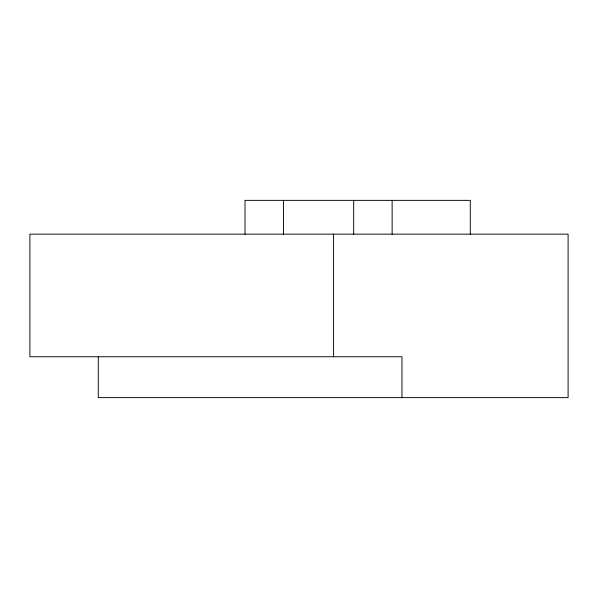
<?xml version="1.0" encoding="UTF-8"?>
<svg xmlns="http://www.w3.org/2000/svg" width="598" height="598" viewBox="0 0 598 598"><rect width="100%" height="100%" fill="white"/><g stroke="black" fill="none" stroke-linecap="round" stroke-linejoin="round"><path stroke-width="0.9" d="M470.282 234.154L470.282 200.367L245.016 200.367L245.016 234.154M401.953 397.633L401.953 356.759L29.9 356.759L29.9 234.154L568.1 234.154L568.1 397.633L98.281 397.633L98.281 356.759M392.131 200.367L392.131 234.154M353.68 200.367L353.68 234.154M333.572 234.154L333.572 356.759M283.467 200.367L283.467 234.154"/></g></svg>
